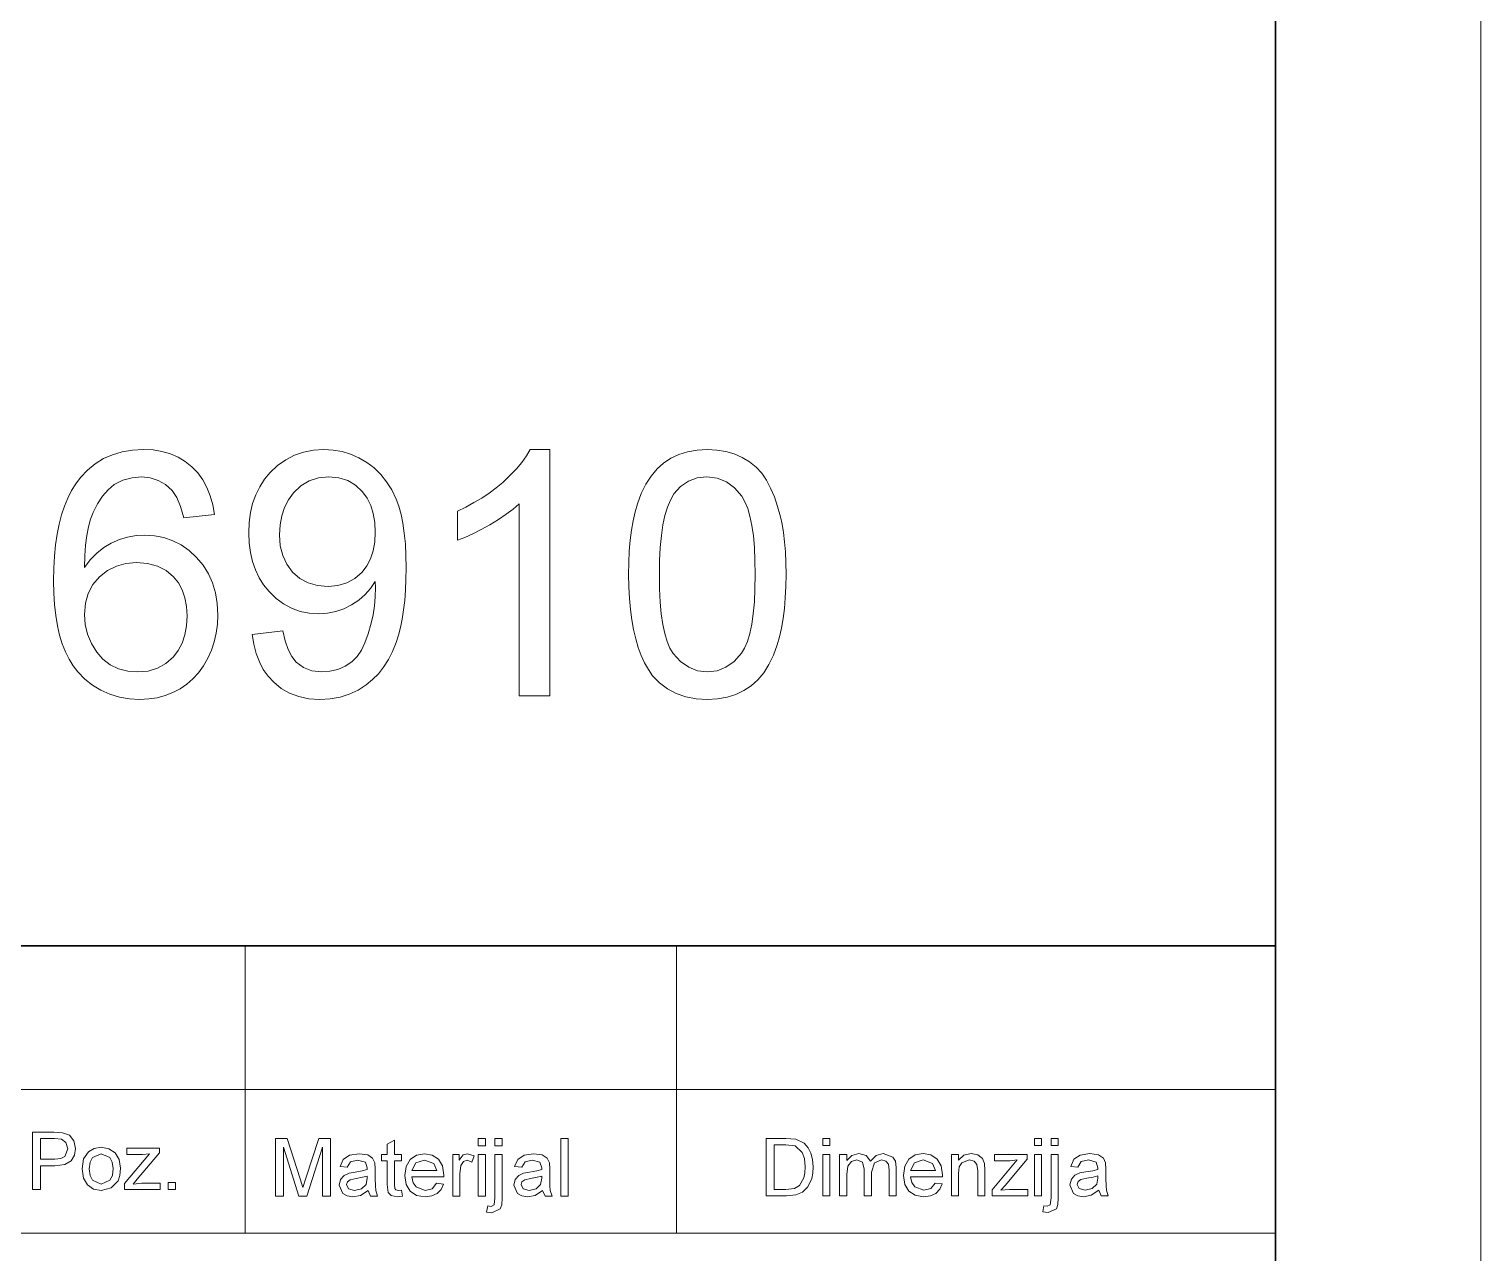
# Model space of a CAD drawing. Extents: x 0 to 297, y 0 to 562.
# Drawn here: x 261.65 to 297, y 32.52 to 62.32 of the extents above; entities that cross this region are included whole.
import ezdxf

# ---------------------------------------------------------------- set-up
doc = ezdxf.new("R2010")
doc.units = 0

msp = doc.modelspace()

# ---------------------------------------------------------------- linework, layer by layer
at = {"color": 7, "lineweight": 13}
for p, q in [((297, 0), (297, 420)), ((142.421, 36.5), (292, 36.5)), ((292, 33), (142.421, 33))]:
    msp.add_line(p, q, dxfattribs=at)
at = {"color": 7, "lineweight": 30}
for p, q in [((292, 5), (292, 415)), ((142.421, 40), (292, 40))]:
    msp.add_line(p, q, dxfattribs=at)
at = {"color": 7, "lineweight": 13, "ltscale": 0.175}
for p, q in [((266.911, 40), (266.911, 33)), ((277.411, 40), (277.411, 33))]:
    msp.add_line(p, q, dxfattribs=at)
at = {"color": 7, "lineweight": 13}
for points in [[(266.162, 50.498), (265.412, 50.415), (265.337, 50.692), (265.243, 50.915), (265.131, 51.081), (264.971, 51.227), (264.793, 51.331), (264.598, 51.394), (264.386, 51.415), (264.154, 51.394), (263.931, 51.334), (263.719, 51.232), (263.571, 51.101), (263.436, 50.943), (263.314, 50.757), (263.206, 50.545), (263.144, 50.382), (263.092, 50.195), (263.052, 49.984), (263.022, 49.749), (263.003, 49.489), (262.995, 49.205), (263.137, 49.393), (263.293, 49.556), (263.464, 49.692), (263.65, 49.803), (263.846, 49.888), (264.046, 49.949), (264.251, 49.986), (264.461, 49.998), (264.703, 49.983), (264.931, 49.938), (265.148, 49.862), (265.352, 49.757), (265.545, 49.621), (265.724, 49.455), (265.883, 49.265), (266.014, 49.058), (266.115, 48.833), (266.187, 48.59), (266.231, 48.329), (266.245, 48.051), (266.235, 47.829), (266.206, 47.612), (266.157, 47.402), (266.088, 47.198), (265.999, 47.001), (265.893, 46.815), (265.773, 46.648), (265.638, 46.5), (265.488, 46.369), (265.323, 46.256), (265.147, 46.163), (264.961, 46.091), (264.766, 46.039), (264.562, 46.008), (264.348, 45.998), (264.089, 46.012), (263.845, 46.053), (263.614, 46.122), (263.398, 46.218), (263.195, 46.341), (263.006, 46.492), (262.832, 46.671), (262.72, 46.814), (262.621, 46.974), (262.533, 47.152), (262.456, 47.348), (262.392, 47.561), (262.339, 47.791), (262.298, 48.039), (262.269, 48.304), (262.251, 48.587), (262.245, 48.887), (262.251, 49.193), (262.267, 49.484), (262.294, 49.759), (262.331, 50.019), (262.38, 50.262), (262.439, 50.491), (262.509, 50.704), (262.59, 50.901), (262.682, 51.082), (262.784, 51.248), (262.897, 51.399), (263.068, 51.58), (263.256, 51.733), (263.459, 51.859), (263.678, 51.956), (263.914, 52.026), (264.165, 52.067), (264.433, 52.081), (264.665, 52.07), (264.883, 52.035), (265.087, 51.976), (265.276, 51.894), (265.451, 51.789), (265.611, 51.661), (265.754, 51.512), (265.876, 51.345), (265.979, 51.16), (266.06, 50.957), (266.121, 50.736)], [(267.078, 47.581), (267.828, 47.665), (267.88, 47.42), (267.952, 47.211), (268.042, 47.038), (268.152, 46.902), (268.326, 46.77), (268.531, 46.691), (268.765, 46.665), (268.972, 46.681), (269.165, 46.729), (269.346, 46.809), (269.506, 46.915), (269.637, 47.043), (269.741, 47.193), (269.826, 47.373), (269.906, 47.592), (269.978, 47.85), (270.024, 48.06), (270.056, 48.275), (270.076, 48.495), (270.082, 48.721), (270.078, 48.866), (269.963, 48.7), (269.827, 48.55), (269.673, 48.417), (269.498, 48.299), (269.311, 48.204), (269.115, 48.136), (268.913, 48.095), (268.702, 48.081), (268.47, 48.096), (268.249, 48.141), (268.041, 48.217), (267.845, 48.322), (267.662, 48.457), (267.491, 48.623), (267.359, 48.785), (267.248, 48.961), (267.157, 49.15), (267.086, 49.354), (267.036, 49.572), (267.005, 49.804), (266.995, 50.05), (267.006, 50.304), (267.038, 50.544), (267.091, 50.769), (267.166, 50.979), (267.262, 51.175), (267.379, 51.357), (267.518, 51.523), (267.7, 51.694), (267.896, 51.833), (268.107, 51.942), (268.333, 52.019), (268.573, 52.066), (268.828, 52.081), (269.052, 52.069), (269.268, 52.031), (269.476, 51.969), (269.676, 51.881), (269.868, 51.768), (270.047, 51.632), (270.209, 51.475), (270.352, 51.297), (270.477, 51.097), (270.584, 50.876), (270.649, 50.7), (270.704, 50.503), (270.749, 50.285), (270.784, 50.045), (270.809, 49.785), (270.823, 49.503), (270.828, 49.2), (270.825, 48.922), (270.813, 48.658), (270.794, 48.409), (270.767, 48.174), (270.733, 47.954), (270.691, 47.749), (270.642, 47.558), (270.584, 47.381), (270.496, 47.165), (270.395, 46.966), (270.281, 46.786), (270.153, 46.623), (270.012, 46.478), (269.858, 46.351), (269.658, 46.224), (269.445, 46.125), (269.219, 46.055), (268.98, 46.012), (268.727, 45.998), (268.462, 46.015), (268.217, 46.064), (267.992, 46.148), (267.788, 46.264), (267.603, 46.413), (267.467, 46.561), (267.351, 46.728), (267.254, 46.913), (267.176, 47.117), (267.118, 47.34)], [(274.328, 46.081), (273.578, 46.081), (273.578, 50.757), (273.433, 50.631), (273.265, 50.504), (273.077, 50.378), (272.868, 50.251), (272.654, 50.133), (272.451, 50.03), (272.259, 49.943), (272.078, 49.872), (272.078, 50.581), (272.284, 50.681), (272.48, 50.788), (272.668, 50.901), (272.847, 51.021), (273.017, 51.149), (273.179, 51.282), (273.356, 51.446), (273.512, 51.608), (273.645, 51.768), (273.756, 51.926), (273.845, 52.081), (274.328, 52.081)], [(276.245, 49.037), (276.25, 49.331), (276.263, 49.609), (276.285, 49.871), (276.315, 50.117), (276.355, 50.347), (276.403, 50.561), (276.46, 50.759), (276.554, 51.011), (276.665, 51.237), (276.793, 51.436), (276.937, 51.608), (277.097, 51.753), (277.275, 51.871), (277.47, 51.963), (277.683, 52.029), (277.914, 52.068), (278.162, 52.081), (278.392, 52.069), (278.611, 52.033), (278.818, 51.973), (279.013, 51.889), (279.191, 51.782), (279.349, 51.653), (279.486, 51.503), (279.603, 51.332), (279.703, 51.14), (279.794, 50.928), (279.875, 50.697), (279.946, 50.446), (279.987, 50.262), (280.02, 50.057), (280.045, 49.833), (280.064, 49.588), (280.075, 49.322), (280.078, 49.037), (280.074, 48.745), (280.061, 48.469), (280.039, 48.209), (280.009, 47.964), (279.97, 47.735), (279.923, 47.522), (279.866, 47.324), (279.773, 47.072), (279.663, 46.846), (279.536, 46.647), (279.392, 46.474), (279.231, 46.329), (279.053, 46.21), (278.857, 46.117), (278.643, 46.051), (278.411, 46.011), (278.162, 45.998), (277.889, 46.014), (277.636, 46.062), (277.403, 46.142), (277.191, 46.254), (276.999, 46.398), (276.827, 46.574), (276.726, 46.724), (276.635, 46.889), (276.553, 47.069), (276.481, 47.263), (276.418, 47.472), (276.365, 47.696), (276.322, 47.935), (276.288, 48.189), (276.264, 48.457), (276.25, 48.739)], [(270.078, 50.067), (270.066, 50.305), (270.029, 50.522), (269.966, 50.719), (269.879, 50.895), (269.767, 51.051), (269.598, 51.21), (269.405, 51.324), (269.188, 51.392), (268.946, 51.415), (268.695, 51.39), (268.468, 51.317), (268.264, 51.194), (268.083, 51.023), (267.961, 50.857), (267.867, 50.672), (267.799, 50.469), (267.759, 50.247), (267.745, 50.007), (267.765, 49.74), (267.825, 49.5), (267.925, 49.286), (268.065, 49.098), (268.238, 48.945), (268.44, 48.835), (268.669, 48.77), (268.926, 48.748), (269.167, 48.77), (269.385, 48.835), (269.581, 48.945), (269.754, 49.098), (269.871, 49.248), (269.962, 49.421), (270.027, 49.614), (270.065, 49.83)], [(276.995, 49.04), (277, 48.688), (277.016, 48.368), (277.042, 48.08), (277.079, 47.824), (277.127, 47.6), (277.184, 47.407), (277.253, 47.246), (277.332, 47.117), (277.51, 46.919), (277.708, 46.778), (277.925, 46.693), (278.162, 46.665), (278.399, 46.693), (278.616, 46.778), (278.814, 46.92), (278.992, 47.119), (279.071, 47.248), (279.139, 47.41), (279.197, 47.602), (279.244, 47.826), (279.281, 48.082), (279.307, 48.37), (279.323, 48.689), (279.328, 49.04), (279.323, 49.383), (279.308, 49.696), (279.283, 49.979), (279.247, 50.232), (279.201, 50.455), (279.145, 50.648), (279.079, 50.81), (279.002, 50.943), (278.827, 51.15), (278.627, 51.297), (278.403, 51.385), (278.154, 51.415), (277.918, 51.389), (277.705, 51.311), (277.513, 51.181), (277.344, 50.999), (277.262, 50.852), (277.191, 50.678), (277.131, 50.475), (277.082, 50.244), (277.044, 49.985), (277.017, 49.698), (277.001, 49.383)], [(262.995, 48.068), (263.014, 47.824), (263.071, 47.588), (263.166, 47.358), (263.293, 47.15), (263.446, 46.978), (263.624, 46.842), (263.825, 46.743), (264.048, 46.684), (264.291, 46.665), (264.546, 46.688), (264.776, 46.756), (264.981, 46.871), (265.16, 47.031), (265.281, 47.188), (265.375, 47.367), (265.442, 47.566), (265.482, 47.786), (265.495, 48.028), (265.482, 48.26), (265.442, 48.471), (265.376, 48.662), (265.284, 48.833), (265.165, 48.982), (264.985, 49.135), (264.774, 49.244), (264.533, 49.31), (264.261, 49.331), (264.006, 49.31), (263.772, 49.244), (263.558, 49.135), (263.364, 48.982), (263.202, 48.794), (263.087, 48.579), (263.018, 48.337)], [(261.731, 34.06), (261.731, 35.46), (262.25, 35.46), (262.46, 35.447), (262.629, 35.383), (262.74, 35.25), (262.781, 35.062), (262.754, 34.9), (262.671, 34.765), (262.517, 34.674), (262.274, 34.643), (261.926, 34.643), (261.926, 34.06)], [(261.926, 34.799), (262.272, 34.799), (262.418, 34.816), (262.515, 34.867), (262.587, 35.057), (262.545, 35.209), (262.433, 35.292), (262.268, 35.305), (261.926, 35.305)], [(262.937, 34.566), (262.975, 34.809), (263.091, 34.979), (263.233, 35.063), (263.404, 35.091), (263.591, 35.057), (263.74, 34.955), (263.838, 34.793), (263.87, 34.58), (263.856, 34.407), (263.813, 34.275), (263.645, 34.102), (263.404, 34.041), (263.215, 34.074), (263.066, 34.176), (262.969, 34.341)], [(263.968, 34.06), (263.968, 34.207), (264.582, 34.935), (264.405, 34.916), (264.026, 34.916), (264.026, 35.071), (264.823, 35.071), (264.823, 34.955), (264.283, 34.315), (264.183, 34.196), (264.391, 34.216), (264.843, 34.216), (264.843, 34.06)], [(267.645, 33.905), (267.645, 35.305), (267.934, 35.305), (268.252, 34.32), (268.316, 34.113), (268.386, 34.337), (268.701, 35.305), (268.987, 35.305), (268.987, 33.905), (268.792, 33.905), (268.792, 35.091), (268.412, 33.905), (268.217, 33.905), (267.84, 35.091), (267.84, 33.905)], [(270.717, 34.051), (270.737, 33.9), (270.607, 33.885), (270.461, 33.914), (270.389, 33.991), (270.367, 34.189), (270.367, 34.76), (270.231, 34.76), (270.231, 34.916), (270.367, 34.916), (270.367, 35.166), (270.542, 35.268), (270.542, 34.916), (270.717, 34.916), (270.717, 34.76), (270.542, 34.76), (270.542, 34.179), (270.552, 34.086), (270.581, 34.053), (270.641, 34.041)], [(272.584, 35.13), (272.584, 35.305), (272.759, 35.305), (272.759, 35.13)], [(272.992, 35.13), (272.992, 35.305), (273.167, 35.305), (273.167, 35.13)], [(274.598, 33.905), (274.598, 35.305), (274.773, 35.305), (274.773, 33.905)], [(279.592, 33.908), (279.592, 35.308), (280.07, 35.308), (280.317, 35.288), (280.521, 35.188), (280.617, 35.081), (280.685, 34.948), (280.726, 34.792), (280.74, 34.616), (280.73, 34.465), (280.703, 34.333), (280.608, 34.129), (280.482, 34.002), (280.316, 33.932), (280.093, 33.908)], [(279.787, 34.064), (280.077, 34.064), (280.288, 34.09), (280.41, 34.164), (280.51, 34.344), (280.536, 34.469), (280.545, 34.619), (280.528, 34.816), (280.475, 34.962), (280.305, 35.123), (280.072, 35.152), (279.787, 35.152)], [(280.973, 35.133), (280.973, 35.308), (281.148, 35.308), (281.148, 35.133)], [(286.126, 35.133), (286.126, 35.308), (286.301, 35.308), (286.301, 35.133)], [(286.534, 35.133), (286.534, 35.308), (286.709, 35.308), (286.709, 35.133)], [(263.112, 34.566), (263.133, 34.404), (263.195, 34.288), (263.404, 34.196), (263.612, 34.289), (263.675, 34.406), (263.695, 34.571), (263.674, 34.729), (263.612, 34.843), (263.404, 34.935), (263.195, 34.843), (263.133, 34.728)], [(269.901, 34.041), (269.717, 33.921), (269.534, 33.885), (269.392, 33.906), (269.287, 33.966), (269.201, 34.173), (269.233, 34.308), (269.319, 34.406), (269.438, 34.462), (269.585, 34.488), (269.759, 34.515), (269.88, 34.547), (269.881, 34.588), (269.835, 34.726), (269.648, 34.78), (269.477, 34.741), (269.395, 34.605), (269.22, 34.624), (269.296, 34.798), (269.449, 34.9), (269.681, 34.935), (269.893, 34.905), (270.013, 34.827), (270.067, 34.709), (270.076, 34.556), (270.076, 34.338), (270.079, 34.15), (270.087, 34.041), (270.134, 33.905), (269.959, 33.905)], [(271.571, 34.216), (271.742, 34.197), (271.681, 34.065), (271.584, 33.967), (271.452, 33.906), (271.288, 33.885), (271.084, 33.919), (270.928, 34.021), (270.828, 34.184), (270.795, 34.402), (270.829, 34.627), (270.929, 34.795), (271.084, 34.9), (271.278, 34.935), (271.466, 34.901), (271.617, 34.799), (271.715, 34.636), (271.748, 34.416), (271.747, 34.372), (270.97, 34.372), (271, 34.23), (271.069, 34.126), (271.291, 34.041), (271.46, 34.083)], [(270.97, 34.527), (271.573, 34.527), (271.504, 34.694), (271.277, 34.78), (271.065, 34.711)], [(271.962, 33.905), (271.962, 34.916), (272.117, 34.916), (272.117, 34.781), (272.219, 34.905), (272.322, 34.935), (272.487, 34.887), (272.431, 34.731), (272.315, 34.78), (272.223, 34.745), (272.164, 34.65), (272.137, 34.445), (272.137, 33.905)], [(272.584, 33.905), (272.584, 34.916), (272.759, 34.916), (272.759, 33.905)], [(272.786, 33.515), (272.818, 33.665), (272.895, 33.652), (272.968, 33.687), (272.992, 33.859), (272.992, 34.916), (273.167, 34.916), (273.167, 33.851), (273.155, 33.693), (273.12, 33.592), (272.918, 33.497)], [(274.151, 34.041), (273.967, 33.921), (273.785, 33.885), (273.643, 33.906), (273.538, 33.966), (273.451, 34.173), (273.484, 34.308), (273.569, 34.406), (273.688, 34.462), (273.836, 34.488), (274.01, 34.515), (274.131, 34.547), (274.132, 34.588), (274.085, 34.726), (273.898, 34.78), (273.727, 34.741), (273.646, 34.605), (273.471, 34.624), (273.547, 34.798), (273.699, 34.9), (273.931, 34.935), (274.144, 34.905), (274.264, 34.827), (274.318, 34.709), (274.326, 34.556), (274.326, 34.338), (274.329, 34.15), (274.338, 34.041), (274.384, 33.905), (274.21, 33.905)], [(280.973, 33.908), (280.973, 34.919), (281.148, 34.919), (281.148, 33.908)], [(281.381, 33.908), (281.381, 34.919), (281.556, 34.919), (281.556, 34.767), (281.679, 34.891), (281.854, 34.939), (282.033, 34.89), (282.132, 34.755), (282.271, 34.893), (282.447, 34.939), (282.68, 34.855), (282.741, 34.75), (282.762, 34.6), (282.762, 33.908), (282.587, 33.908), (282.587, 34.538), (282.57, 34.684), (282.51, 34.756), (282.407, 34.783), (282.23, 34.713), (282.159, 34.489), (282.159, 33.908), (281.984, 33.908), (281.984, 34.557), (281.942, 34.727), (281.806, 34.783), (281.673, 34.745), (281.584, 34.635), (281.556, 34.426), (281.556, 33.908)], [(283.713, 34.219), (283.884, 34.2), (283.823, 34.068), (283.725, 33.97), (283.593, 33.909), (283.429, 33.889), (283.226, 33.923), (283.07, 34.024), (282.97, 34.187), (282.937, 34.405), (282.97, 34.63), (283.071, 34.799), (283.225, 34.904), (283.42, 34.939), (283.608, 34.905), (283.758, 34.802), (283.857, 34.639), (283.89, 34.42), (283.889, 34.375), (283.112, 34.375), (283.142, 34.233), (283.211, 34.129), (283.433, 34.044), (283.602, 34.086)], [(283.112, 34.53), (283.715, 34.53), (283.645, 34.697), (283.419, 34.783), (283.207, 34.714)], [(284.104, 33.908), (284.104, 34.919), (284.279, 34.919), (284.279, 34.776), (284.41, 34.898), (284.588, 34.939), (284.75, 34.906), (284.86, 34.82), (284.911, 34.694), (284.92, 34.528), (284.92, 33.908), (284.745, 33.908), (284.745, 34.516), (284.726, 34.671), (284.657, 34.752), (284.54, 34.783), (284.356, 34.714), (284.298, 34.615), (284.279, 34.454), (284.279, 33.908)], [(285.095, 33.908), (285.095, 34.054), (285.71, 34.783), (285.532, 34.764), (285.154, 34.764), (285.154, 34.919), (285.951, 34.919), (285.951, 34.803), (285.411, 34.163), (285.31, 34.044), (285.519, 34.064), (285.97, 34.064), (285.97, 33.908)], [(286.126, 33.908), (286.126, 34.919), (286.301, 34.919), (286.301, 33.908)], [(286.328, 33.519), (286.36, 33.669), (286.436, 33.655), (286.51, 33.69), (286.534, 33.862), (286.534, 34.919), (286.709, 34.919), (286.709, 33.854), (286.697, 33.696), (286.661, 33.595), (286.46, 33.5)], [(287.693, 34.044), (287.509, 33.924), (287.326, 33.889), (287.184, 33.909), (287.079, 33.97), (286.993, 34.177), (287.026, 34.312), (287.111, 34.409), (287.23, 34.466), (287.377, 34.491), (287.551, 34.518), (287.673, 34.55), (287.673, 34.591), (287.627, 34.729), (287.44, 34.783), (287.269, 34.744), (287.187, 34.608), (287.012, 34.627), (287.088, 34.801), (287.241, 34.903), (287.473, 34.939), (287.685, 34.908), (287.805, 34.83), (287.859, 34.712), (287.868, 34.559), (287.868, 34.342), (287.871, 34.153), (287.88, 34.044), (287.926, 33.908), (287.751, 33.908)], [(269.881, 34.391), (269.768, 34.36), (269.61, 34.334), (269.464, 34.303), (269.399, 34.254), (269.376, 34.182), (269.426, 34.081), (269.573, 34.041), (269.744, 34.082), (269.854, 34.189), (269.88, 34.337)], [(274.132, 34.391), (274.019, 34.36), (273.86, 34.334), (273.715, 34.303), (273.649, 34.254), (273.626, 34.182), (273.676, 34.081), (273.824, 34.041), (273.994, 34.082), (274.104, 34.189), (274.131, 34.337)], [(287.673, 34.394), (287.56, 34.363), (287.402, 34.337), (287.257, 34.307), (287.191, 34.257), (287.168, 34.185), (287.218, 34.085), (287.365, 34.044), (287.536, 34.086), (287.646, 34.192), (287.673, 34.34)], [(265.037, 34.06), (265.037, 34.235), (265.212, 34.235), (265.212, 34.06)]]:
    msp.add_lwpolyline(points, close=True, dxfattribs=at)

doc.saveas('drawing.dxf')
